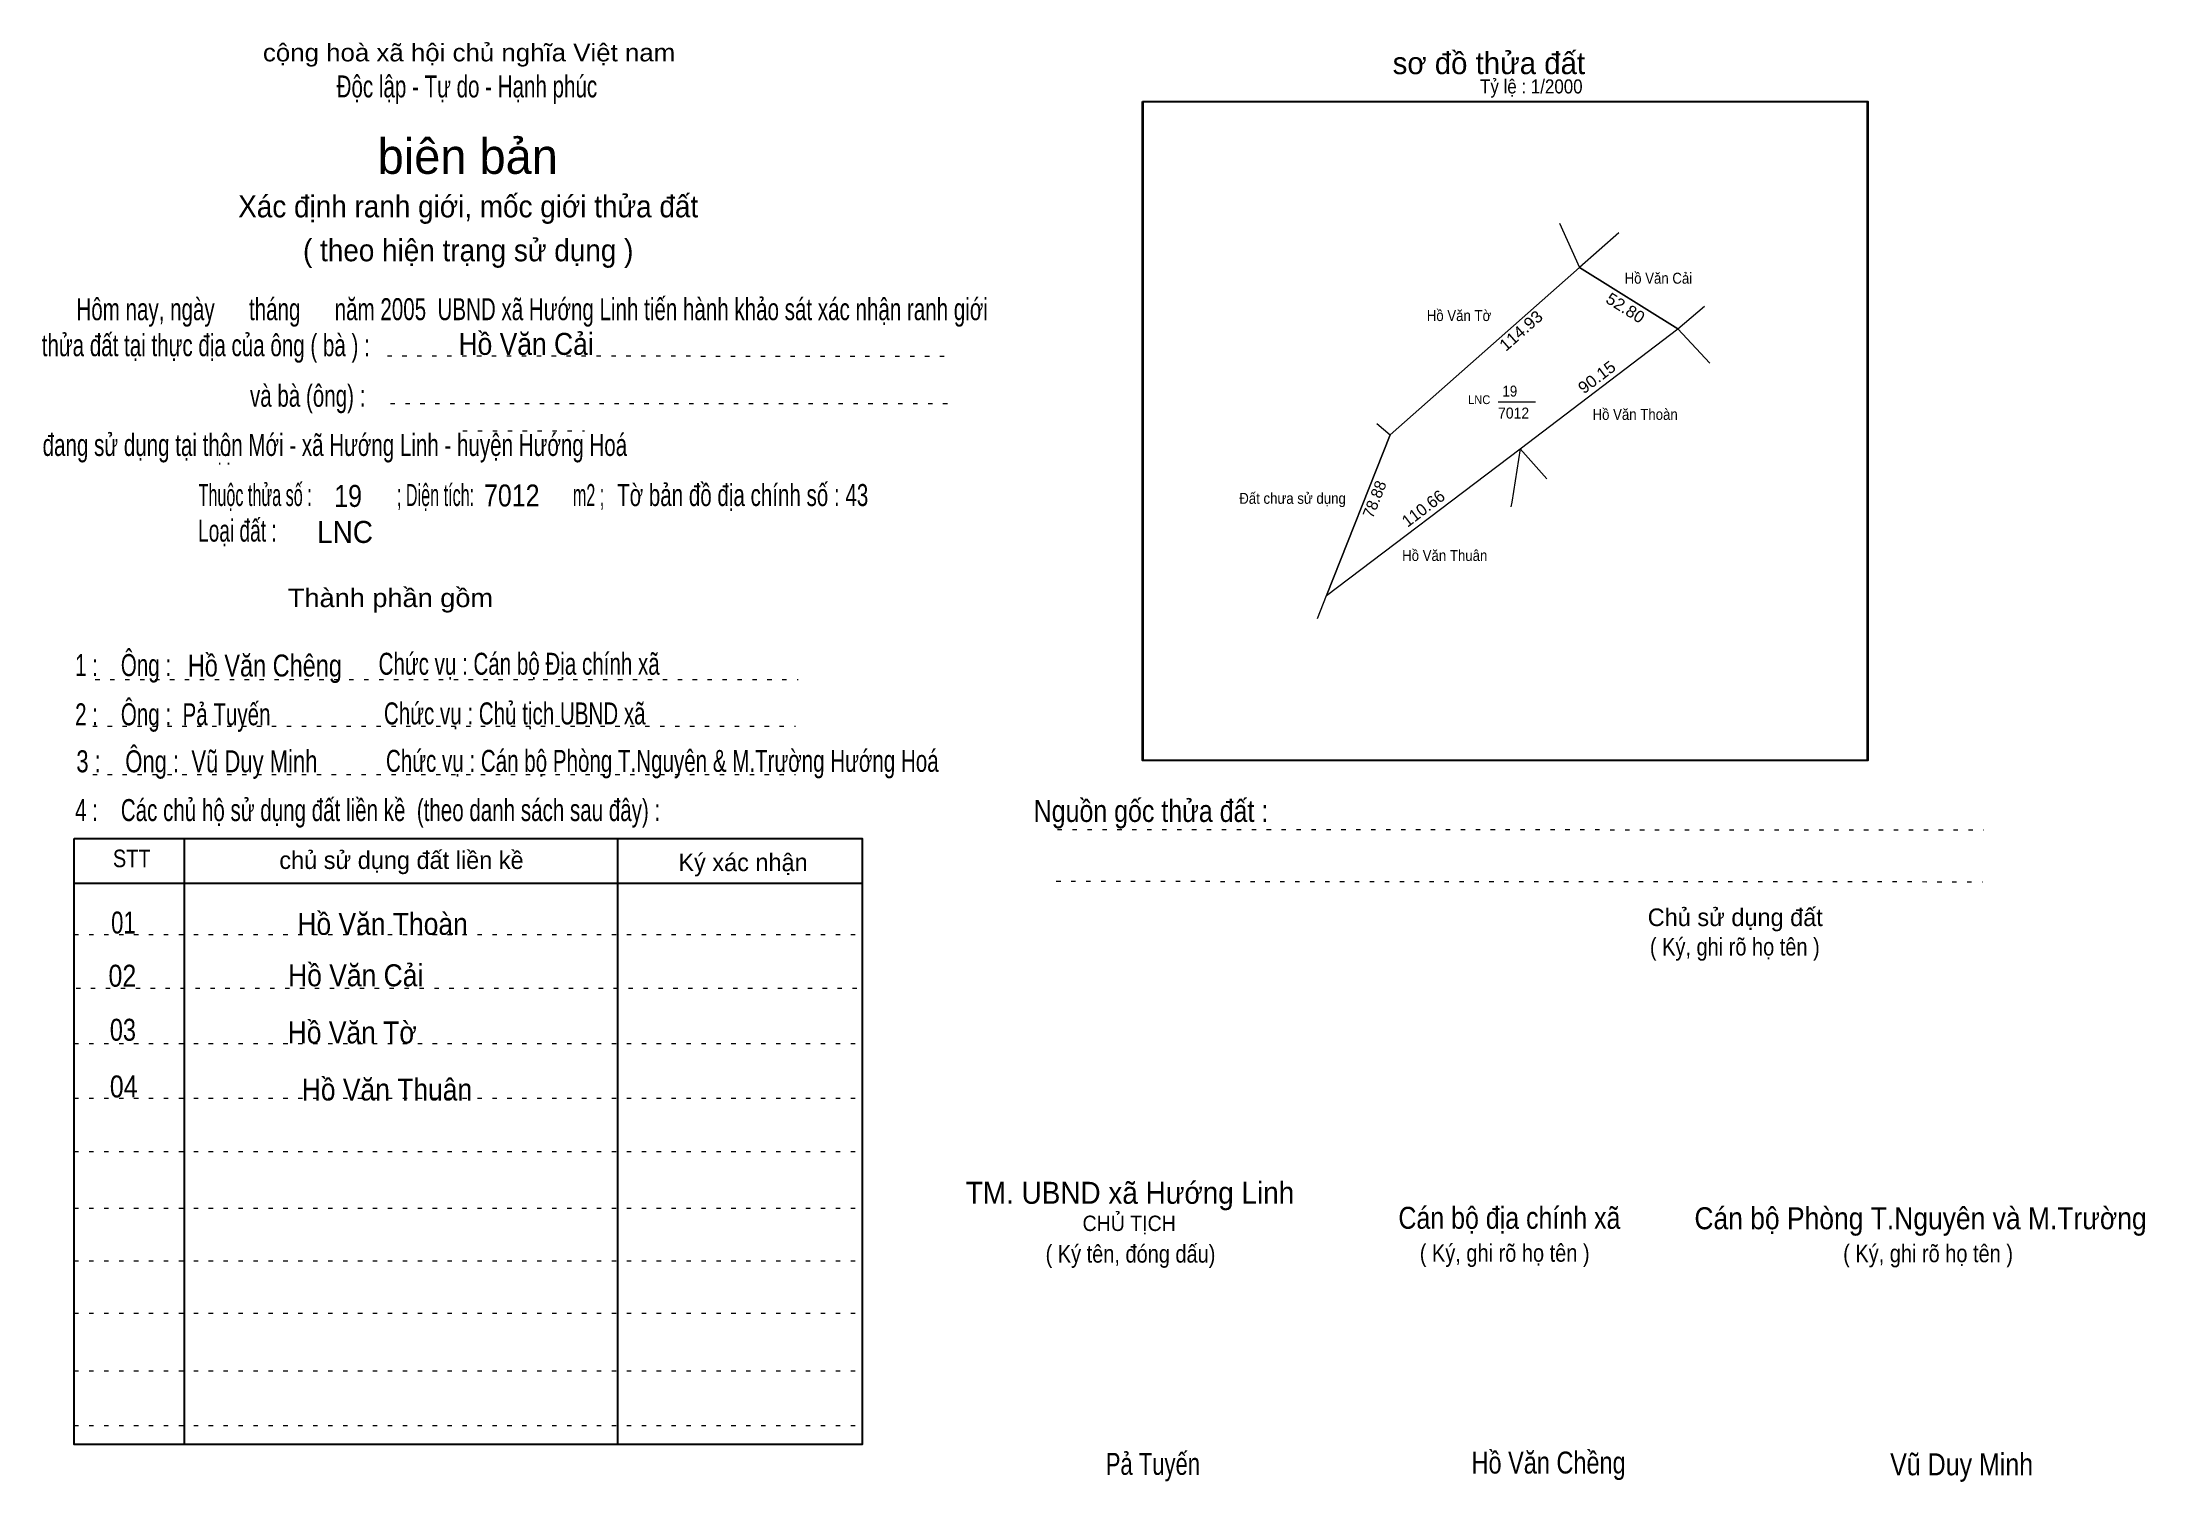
# Model space of a CAD drawing. Header units: centimetres. Extents: x -1.5 to 46.4, y -3.9 to 28.9.
import ezdxf
from ezdxf.enums import TextEntityAlignment as Align

# ---------------------------------------------------------------- set-up
doc = ezdxf.new("R2010")
doc.units = ezdxf.units.CM
doc.header["$LTSCALE"] = 0.2
doc.linetypes.add('DOTTED', pattern=[1.5, 0.3, -1.2])
for name, color, linetype in [('1', 7, 'Continuous'), ('16', 7, 'Continuous'), ('34', 7, 'Continuous'), ('51', 7, 'Continuous')]:
    doc.layers.add(name, color=color, linetype=linetype)
for name, color, linetype, lineweight in [('15', 7, 'Continuous', 13), ('2', 7, 'Continuous', 25), ('22', 7, 'Continuous', 13), ('5', 7, 'DOTTED', 13)]:
    doc.layers.add(name, color=color, linetype=linetype, lineweight=lineweight)

msp = doc.modelspace()

# ---------------------------------------------------------------- linework, layer by layer
at = {"layer": '15'}
msp.add_line((31.66, 20.68), (32.51, 20.68), dxfattribs=at)
at = {"layer": '2'}
msp.add_lwpolyline([(23.56, 27.52), (40.06, 27.52), (40.06, 12.52), (23.56, 12.52)], close=True, dxfattribs=at)
at = {"layer": '22'}
for p, q in [((33.06, 24.75), (33.51, 23.74)), ((36.48, 21.56), (35.75, 22.34)), ((28.9, 20.19), (29.2, 19.93)), ((27.75, 16.27), (29.2, 19.93)), ((32.16, 19.61), (31.97, 18.4)), ((32.16, 19.61), (32.77, 18.93)), ((31.97, 18.4), (31.95, 18.29)), ((27.55, 15.75), (27.75, 16.27))]:
    msp.add_line(p, q, dxfattribs=at)
for points in [[(34.41, 24.53), (33.51, 23.74), (29.2, 19.93)], [(33.51, 23.74), (35.75, 22.34), (36.36, 22.86)], [(27.75, 16.27), (32.16, 19.61), (35.75, 22.34)]]:
    msp.add_lwpolyline(points, dxfattribs=at)
msp.add_lwpolyline([(32.16, 19.61), (35.75, 22.34), (33.51, 23.74), (29.2, 19.93), (27.75, 16.27)], close=True, dxfattribs=at)
at = {"layer": '5'}
for p, q in [((6.37, 21.73), (19.21, 21.72)), ((6.44, 20.64), (19.25, 20.64)), ((8.09, 20.02), (10.86, 20.02)), ((-0.28, 14.36), (15.72, 14.36)), ((-0.34, 13.3), (15.66, 13.3)), ((-0.34, 12.2), (15.66, 12.2)), ((21.63, 10.95), (42.72, 10.94)), ((21.6, 9.77), (42.69, 9.76)), ((-0.76, 8.56), (17.18, 8.56)), ((-0.72, 7.34), (17.22, 7.34)), ((-0.76, 6.08), (17.18, 6.08)), ((-0.76, 4.83), (17.18, 4.83)), ((-0.76, 3.62), (17.18, 3.62)), ((-0.76, 2.33), (17.18, 2.33)), ((-0.76, 1.13), (17.18, 1.13)), ((-0.76, -0.06), (17.18, -0.06)), ((-0.76, -1.37), (17.18, -1.37)), ((-0.76, -2.62), (17.18, -2.62))]:
    msp.add_line(p, q, dxfattribs=at)
at = {"layer": '5', "linetype": 'Continuous', "lineweight": 25}
for p, q in [((1.74, 10.74), (1.74, -3.05)), ((11.61, 10.74), (11.61, -3.05)), ((-0.76, 9.73), (17.18, 9.73))]:
    msp.add_line(p, q, dxfattribs=at)
for points in [[(23.58, 27.52), (40.08, 27.52), (40.08, 12.52), (23.58, 12.52)], [(-0.76, 10.74), (17.18, 10.74), (17.18, -3.05), (-0.76, -3.05)]]:
    msp.add_lwpolyline(points, close=True, dxfattribs=at)

# ---------------------------------------------------------------- texts
at = {"layer": '1'}
for s, width, p in [('01', 0.75, (0.08, 8.58)), ('02', 0.85, (0.02, 7.37)), ('03', 0.8, (0.05, 6.14)), ('04', 0.85, (0.05, 4.85))]:
    msp.add_text(s, height=0.5, dxfattribs=dict(at, width=width)).set_placement(p)
at = {"layer": '15'}
for s, width, p in [('19', 0.9, (31.76, 20.8)), ('7012', 0.95, (31.66, 20.3))]:
    msp.add_text(s, height=0.25, dxfattribs=dict(at, width=width)).set_placement(p)
at = {"layer": '16', "width": 0.9}
for s, p in [('Hồ Văn Cải', (35.31, 23.37)), ('Hồ Văn Tờ', (30.77, 22.52)), ('Hồ Văn Thoàn', (34.78, 20.27)), ('Đất chưa sử dụng', (26.98, 18.36)), ('Hồ Văn Thuân', (30.445, 17.06))]:
    msp.add_text(s, height=0.25, dxfattribs=at).set_placement(p, align=Align.CENTER)
for s, p in [('Hồ Văn Cải', (7.99, 21.75)), ('Hồ Văn Thoàn', (4.32, 8.55)), ('Hồ Văn Cải', (4.11, 7.38)), ('Hồ Văn Tờ', (4.1, 6.08)), ('Hồ Văn Thuân', (4.42, 4.78))]:
    msp.add_text(s, height=0.5, dxfattribs=at).set_placement(p)
at = {"layer": '22', "width": 0.95}
msp.add_text('LNC', height=0.2, dxfattribs=at).set_placement((31.23, 20.63), align=Align.CENTER)
at = {"layer": '34'}
for s, height, width, p in [(': : ', 0.32, 0.85, (2.5, 19.25)), ('19', 0.5, 0.85, (5.16, 18.29)), ('7012', 0.5, 0.85, (8.57, 18.3)), ('LNC', 0.5, 0.95, (4.77, 17.47))]:
    msp.add_text(s, height=height, dxfattribs=dict(at, width=width)).set_placement(p)
at = {"layer": '5'}
for s, height, width, p in [('cộng hoà xã hội chủ nghĩa Việt nam', 0.4, 1.1, (8.23, 28.43)), ('Độc lập - Tự do - Hạnh phúc', 0.5, 0.7, (8.18, 27.61)), ('Xác định ranh giới, mốc giới thửa đất', 0.5, 0.95, (8.21, 24.88)), ('( theo hiện trạng sử dụng )', 0.5, 0.95, (8.21, 23.88)), ('Thành phần gồm', 0.42, 1.1, (6.44, 16.01)), ('Hồ Văn Chêng', 0.5, 0.8, (3.58, 14.43)), ('Chức vụ : Cán bộ Địa chính xã', 0.5, 0.7, (9.37, 14.47)), ('Chức vụ : Chủ tịch UBND xã', 0.5, 0.7, (9.27, 13.34)), ('Chức vụ : Cán bộ Phòng T.Nguyên & M.Trường Hướng Hoá', 0.5, 0.7, (12.63, 12.26)), ('    Nguồn gốc thửa đất :', 0.5, 0.85, (23.44, 11.12)), ('( Ký, ghi rõ họ tên )', 0.4, 0.85, (37.05, 8.08)), ('CHỦ TỊCH', 0.35, 0.95, (23.26, 1.81)), ('( Ký tên, đóng dấu)', 0.4, 0.85, (23.29, 1.09)), ('( Ký, ghi rõ họ tên )', 0.4, 0.85, (31.81, 1.11)), ('( Ký, ghi rõ họ tên )', 0.4, 0.85, (41.45, 1.1)), ('Pả Tuyến', 0.5, 0.75, (23.8, -3.74)), ('Hồ Văn Chềng', 0.5, 0.8, (32.81, -3.71)), ('Vũ Duy Minh', 0.5, 0.85, (42.215, -3.75))]:
    msp.add_text(s, height=height, dxfattribs=dict(at, width=width)).set_placement(p, align=Align.CENTER)
msp.add_text('sơ đồ thửa đất', height=0.5, dxfattribs=at).set_placement((29.26, 28.14))
for s, height, p in [('biên bản', 0.8, (8.2, 25.87)), ('      chủ sử dụng đất liền kề', 0.4, (6.245, 10.05)), ('   Ký xác nhận', 0.4, (14.245, 10)), ('Chủ sử dụng đất', 0.4, (37.06, 8.75))]:
    msp.add_text(s, height=height, dxfattribs=at).set_placement(p, align=Align.CENTER)
for s, height, width, p in [('   Hôm nay, ngày      tháng      năm 2005  UBND xã Hướng Linh tiến hành khảo sát xác nhận ranh giới ', 0.5, 0.7, (-1.1, 22.54)), ('thửa đất tại thực địa của ông ( bà ) :                                       ', 0.5, 0.7, (-1.5, 21.72)), ('                                     và bà (ông) :', 0.5, 0.7, (-1.57, 20.57)), (' đang sử dụng tại thôn Mới - xã Hướng Linh - huyện Hướng Hoá', 0.5, 0.7, (-1.61, 19.45)), ('Thuộc thửa số :                   ; Diện tích:                      m2 ;                                            ', 0.5, 0.55, (2.07, 18.31)), ('Tờ bản đồ địa chính số : 43', 0.5, 0.7, (11.6, 18.31)), ('Loại đất :  ', 0.5, 0.65, (2.06, 17.5)), ('    1 :    Ông :                                                        ', 0.5, 0.7, (-1.26, 14.44)), ('    2 :    Ông :  Pả Tuyến', 0.5, 0.7, (-1.26, 13.32)), ('    3 :    Ông :  Vũ Duy Minh', 0.5, 0.75, (-1.27, 12.25)), ('    4 :    Các chủ hộ sử dụng đất liền kề  (theo danh sách sau đây) :', 0.5, 0.7, (-1.26, 11.14)), ('STT', 0.4, 0.85, (0.12, 10.09)), ('TM. UBND xã Hướng Linh', 0.5, 0.95, (19.54, 2.43)), ('Cán bộ địa chính xã  ', 0.5, 0.85, (29.39, 1.86)), ('Cán bộ Phòng T.Nguyên và M.Trường', 0.5, 0.9, (36.13, 1.85))]:
    msp.add_text(s, height=height, dxfattribs=dict(at, width=width)).set_placement(p)
at = {"layer": '51', "width": 0.9}
msp.add_text('Tỷ lệ : 1/2000', height=0.32, dxfattribs=at).set_placement((31.25, 27.7))
at = {"layer": '51', "width": 1.05}
for s, rotation, p in [('52.80', 327.987, (34.4884, 22.7046)), ('114.93', 41.451, (32.2706, 22.1992)), ('90.15', 37.211, (33.9884, 21.1349))]:
    msp.add_text(s, height=0.27, rotation=rotation, dxfattribs=at).set_placement(p, align=Align.CENTER)
at = {"layer": '51'}
for s, height, rotation, p in [('78.88', 0.2599, 68.414, (28.9671, 18.4172)), ('110.66', 0.27, 37.211, (30.0384, 18.148))]:
    msp.add_text(s, height=height, rotation=rotation, dxfattribs=at).set_placement(p, align=Align.CENTER)

doc.saveas('drawing.dxf')
